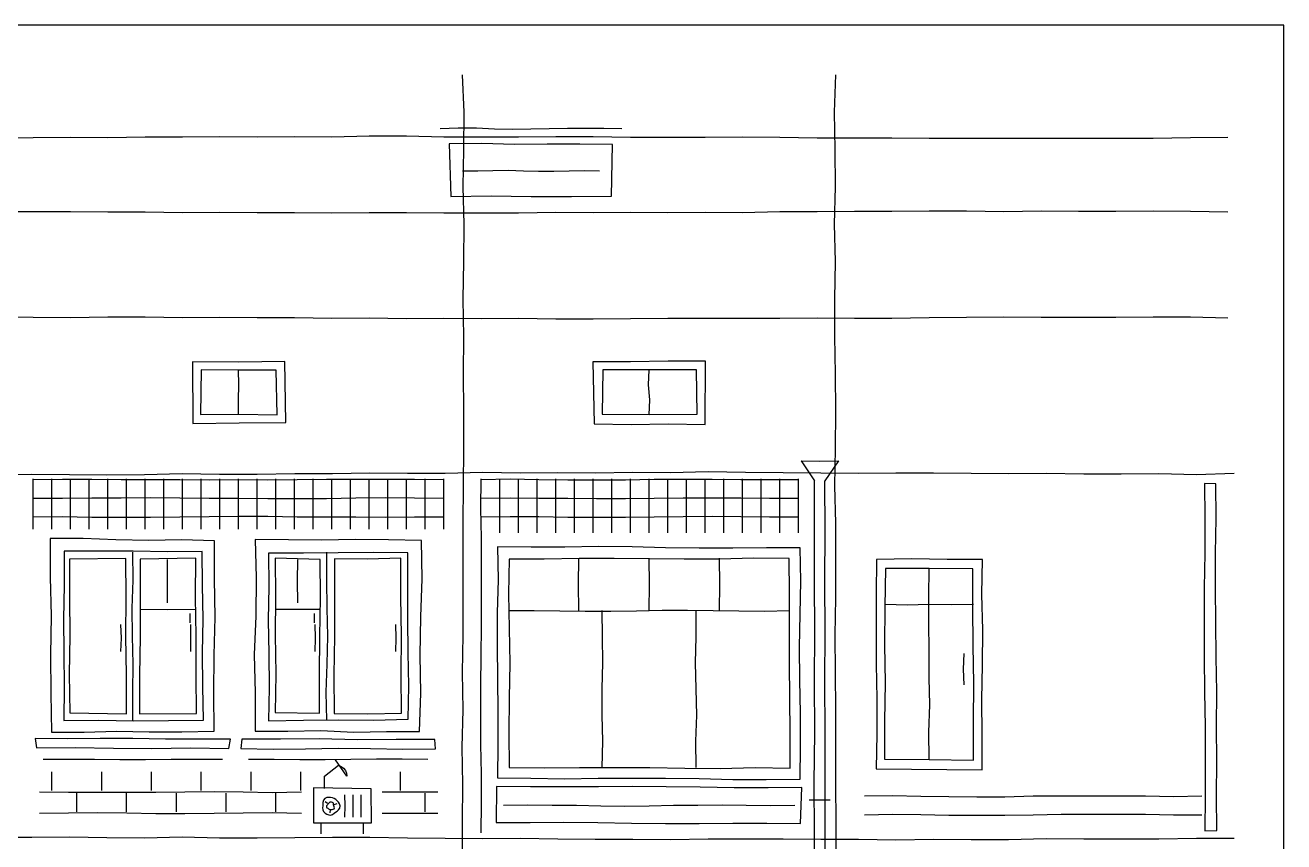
# Model space of a CAD drawing. Header units: millimetres. Extents: x 0 to 165, y 0 to 320.
# Drawn here: x 63.9 to 165, y 254.4 to 320 of the extents above; entities that cross this region are included whole.
import ezdxf

# ---------------------------------------------------------------- set-up
doc = ezdxf.new("R2010")
doc.units = ezdxf.units.MM
for name, color, linetype, true_color in [('01_KARKAS', 1, 'Continuous', 0xd62728), ('02_PROYOMY', 5, 'Continuous', 0x1f5fd6), ('03_BALKONY', 3, 'Continuous', 0x2ca02c), ('04_KLADKA', 32, 'Continuous', 0x8c5a2b), ('05_KONDICIONERY', 6, 'Continuous', 0xc512c5), ('06_VODOSTOK', 4, 'Continuous', 0x0f9aa0), ('08_KRYSHA', 8, 'Continuous', 0x444444)]:
    doc.layers.add(name, color=color, linetype=linetype, true_color=true_color)

msp = doc.modelspace()

# ---------------------------------------------------------------- linework, layer by layer
at = {"layer": '01_KARKAS'}
for points in [[(165, 320), (162, 320), (159, 320), (156, 320), (153, 320), (150, 320), (147, 320), (144, 320), (141, 320), (138, 320), (135, 320), (132, 320), (129, 320), (126, 320), (123, 320), (120, 320), (117, 320), (114, 320), (111, 320), (108, 320), (105, 320), (102, 320), (99, 320), (96, 320), (93, 320), (90, 320), (87, 320), (84, 320), (81, 320), (78, 320), (75, 320), (72, 320), (69, 320), (66, 320), (63, 320)], [(165, 253.58), (165, 256.6), (165, 259.62), (165, 262.64), (165, 265.66), (165, 268.68), (165, 271.7), (165, 274.72), (165, 277.74), (165, 280.75), (165, 283.77), (165, 286.79), (165, 289.81), (165, 292.83), (165, 295.85), (165, 298.87), (165, 301.89), (165, 304.91), (165, 307.92), (165, 310.94), (165, 313.96), (165, 316.98), (165, 320)], [(99, 253), (99, 256), (99.01, 259), (98.96, 262), (99.04, 265), (99, 268), (99.05, 271), (99.06, 274), (99.06, 277), (99.06, 280), (99.07, 283), (99.09, 286), (99.09, 289), (99.07, 292), (99.1, 295), (99.04, 298), (99.09, 301), (99.12, 304), (99.05, 307), (99.11, 310), (99.13, 313), (99, 316)], [(129.03, 253), (129.02, 256), (129.01, 259), (128.99, 262), (129.01, 265), (128.97, 268), (128.95, 271), (129.01, 274), (129, 277), (129.01, 280), (128.93, 283), (128.98, 286), (128.99, 289), (128.96, 292), (128.91, 295), (128.93, 298), (128.96, 301), (128.89, 304), (128.96, 307), (128.95, 310), (128.9, 313), (129, 316)], [(61.37, 283.89), (64.38, 283.92), (67.4, 283.89), (70.42, 283.87), (73.44, 283.9), (76.46, 283.97), (79.48, 283.92), (82.5, 283.94), (85.52, 283.97), (88.54, 283.99), (91.56, 284.03), (94.58, 284.01), (97.6, 284.01), (100.62, 284.08), (103.63, 284.04), (106.65, 284.05), (109.67, 284.04), (112.69, 284.08), (115.71, 284.05), (118.73, 284.13), (121.75, 284.1), (124.77, 284.07), (127.79, 284.04), (130.81, 284.02), (133.83, 284.04), (136.85, 284.03), (139.87, 284), (142.88, 283.99), (145.9, 284.02), (148.92, 283.96), (151.94, 283.96), (154.96, 283.97), (157.98, 283.9), (161, 284)], [(61.37, 254.77), (64.38, 254.75), (67.4, 254.78), (70.42, 254.74), (73.44, 254.72), (76.46, 254.8), (79.48, 254.72), (82.5, 254.7), (85.52, 254.74), (88.54, 254.77), (91.56, 254.77), (94.58, 254.71), (97.6, 254.67), (100.62, 254.65), (103.63, 254.69), (106.65, 254.64), (109.67, 254.6), (112.69, 254.61), (115.71, 254.58), (118.73, 254.63), (121.75, 254.63), (124.77, 254.62), (127.79, 254.59), (130.81, 254.6), (133.83, 254.56), (136.85, 254.6), (139.87, 254.57), (142.88, 254.57), (145.9, 254.65), (148.92, 254.62), (151.94, 254.64), (154.96, 254.64), (157.98, 254.67), (161, 254.67)]]:
    msp.add_lwpolyline(points, dxfattribs=at)
at = {"layer": '02_PROYOMY'}
for points in [[(79.07, 278.57), (76.42, 278.64), (73.78, 278.61), (71.14, 278.64), (68.5, 278.75), (65.85, 278.77)], [(65.85, 278.77), (65.86, 275.66), (65.93, 272.54), (65.89, 269.42), (65.9, 266.3), (65.96, 263.19)], [(79.04, 263.27), (79.02, 266.33), (79.04, 269.39), (79.12, 272.45), (79.06, 275.51), (79.07, 278.57)], [(82.34, 278.67), (82.41, 275.59), (82.38, 272.51), (82.26, 269.43), (82.33, 266.35), (82.33, 263.27)], [(95.71, 278.6), (93.04, 278.64), (90.36, 278.67), (87.69, 278.62), (85.02, 278.64), (82.34, 278.67)], [(95.55, 263.26), (95.65, 266.32), (95.58, 269.39), (95.64, 272.46), (95.75, 275.53), (95.71, 278.6)], [(66.98, 277.73), (66.99, 275.01), (66.94, 272.29), (66.95, 269.57), (66.98, 266.85), (66.96, 264.13)], [(78.08, 277.72), (75.3, 277.68), (72.53, 277.74), (69.75, 277.73), (66.98, 277.73)], [(72.5, 264.17), (72.51, 266.42), (72.53, 268.67), (72.47, 270.92), (72.45, 273.17), (72.54, 275.42), (72.5, 277.67)], [(77.56, 277.17), (73.1, 277.09)], [(77.61, 264.7), (77.6, 267.81), (77.58, 270.93), (77.55, 274.05), (77.56, 277.17)], [(78.17, 264.15), (78.13, 266.87), (78.09, 269.58), (78.15, 272.29), (78.09, 275.01), (78.08, 277.72)], [(83.41, 277.59), (83.42, 274.89), (83.39, 272.19), (83.43, 269.49), (83.45, 266.8), (83.41, 264.1)], [(94.61, 277.61), (91.81, 277.62), (89.01, 277.6), (86.21, 277.58), (83.41, 277.59)], [(83.95, 277.18), (83.97, 274.08), (83.94, 270.98), (83.99, 267.88), (83.95, 264.78)], [(87.57, 277.06), (83.95, 277.18)], [(88.1, 264.17), (88.04, 266.42), (88.11, 268.67), (88.17, 270.92), (88.13, 273.17), (88.08, 275.42), (88.1, 277.67)], [(94.04, 277.17), (91.37, 277.11), (88.7, 277.12)], [(94.1, 264.72), (94.07, 267.83), (94.1, 270.94), (94.03, 274.06), (94.04, 277.17)], [(94.63, 264.24), (94.67, 266.91), (94.64, 269.59), (94.6, 272.26), (94.6, 274.94), (94.61, 277.61)], [(67.4, 277.1), (67.42, 274.01), (67.43, 270.93), (67.39, 267.85), (67.43, 264.76)], [(71.94, 277.14), (67.4, 277.1)], [(71.99, 264.68), (72, 267.79), (71.93, 270.91), (71.97, 274.02), (71.94, 277.14)], [(73.1, 277.09), (73.09, 273.98), (73.08, 270.87), (73.04, 267.77), (73.04, 264.66)], [(75.3, 273.58), (75.3, 275.32), (75.3, 277.07)], [(85.75, 273.58), (85.73, 275.32), (85.75, 277.07)], [(87.5, 264.72), (87.5, 267.81), (87.54, 270.89), (87.58, 273.98), (87.57, 277.06)], [(88.7, 277.12), (88.7, 274.01), (88.7, 270.91), (88.66, 267.81), (88.69, 264.7)], [(73.1, 273.08), (75.3, 273.06), (77.5, 273.08)], [(77.1, 271.98), (77.1, 272.73)], [(84, 273.08), (85.75, 273.08), (87.5, 273.08)], [(87.1, 271.98), (87.1, 272.73)], [(71.55, 269.68), (71.58, 270.76), (71.55, 271.85)], [(77.15, 269.68), (77.16, 270.76), (77.15, 271.85)], [(87.15, 269.68), (87.17, 270.76), (87.15, 271.85)], [(93.65, 269.68), (93.66, 270.76), (93.65, 271.85)], [(66.96, 264.13), (69.76, 264.17), (72.56, 264.12), (75.37, 264.14), (78.17, 264.15)], [(67.43, 264.76), (71.99, 264.68)], [(73.04, 264.66), (77.61, 264.7)], [(83.41, 264.1), (86.22, 264.15), (89.02, 264.2), (91.83, 264.15), (94.63, 264.24)], [(83.95, 264.78), (87.5, 264.72)], [(88.69, 264.7), (91.39, 264.68), (94.1, 264.72)], [(65.96, 263.19), (68.58, 263.21), (71.19, 263.28), (73.81, 263.23), (76.43, 263.23), (79.04, 263.27)], [(82.33, 263.27), (84.97, 263.29), (87.62, 263.32), (90.26, 263.19), (92.9, 263.25), (95.55, 263.26)], [(80.36, 262.64), (77.74, 262.63), (75.12, 262.63), (72.5, 262.68), (69.88, 262.7), (67.26, 262.67), (64.64, 262.69)], [(64.64, 262.69), (64.76, 261.94)], [(80.23, 261.88), (80.36, 262.64)], [(81.27, 262.63), (81.17, 261.88)], [(96.76, 262.62), (93.66, 262.6), (90.56, 262.59), (87.47, 262.67), (84.37, 262.63), (81.27, 262.63)], [(96.82, 261.86), (96.76, 262.62)], [(64.76, 261.94), (67.86, 261.96), (70.95, 261.91), (74.04, 261.88), (77.14, 261.93), (80.23, 261.88)], [(65.3, 261.02), (67.36, 261.03), (69.41, 261.04), (71.47, 261), (73.53, 260.99), (75.59, 261.02), (77.64, 261.04), (79.7, 261.02)], [(81.17, 261.88), (83.78, 261.83), (86.39, 261.87), (89, 261.91), (91.6, 261.88), (94.21, 261.83), (96.82, 261.86)], [(81.8, 261.02), (83.86, 261.04), (85.91, 261), (87.97, 260.99), (90.03, 261.02), (92.09, 261.06), (94.14, 261.05), (96.2, 261.02)]]:
    msp.add_lwpolyline(points, dxfattribs=at)
at = {"layer": '03_BALKONY'}
for points in [[(158.62, 283.18), (158.65, 280.39), (158.65, 277.59), (158.61, 274.8), (158.59, 272.01), (158.59, 269.22), (158.62, 266.43), (158.68, 263.63), (158.68, 260.84), (158.67, 258.05), (158.66, 255.26)], [(159.53, 283.15), (158.62, 283.18)], [(159.61, 255.3), (159.59, 258.09), (159.61, 260.87), (159.6, 263.66), (159.61, 266.44), (159.57, 269.23), (159.53, 272.01), (159.51, 274.8), (159.51, 277.58), (159.57, 280.37), (159.53, 283.15)], [(101.81, 278.09), (101.85, 275.44), (101.78, 272.79), (101.77, 270.13), (101.81, 267.48), (101.84, 264.83), (101.83, 262.18), (101.8, 259.53)], [(126.12, 278), (123.42, 278.02), (120.72, 277.98), (118.02, 277.97), (115.32, 278.01), (112.62, 278.1), (109.92, 278.11), (107.21, 278.07), (104.51, 278.06), (101.81, 278.09)], [(125.24, 277.15), (122.42, 277.17), (119.61, 277.11), (116.8, 277.1), (113.99, 277.13), (111.18, 277.14), (108.36, 277.15), (105.55, 277.1), (102.74, 277.11)], [(108.35, 272.97), (108.32, 275.07), (108.35, 277.17)], [(114, 272.97), (114.03, 275.07), (114, 277.17)], [(119.65, 272.97), (119.68, 275.07), (119.65, 277.17)], [(126.12, 259.42), (126.16, 262.07), (126.15, 264.72), (126.11, 267.38), (126.08, 270.03), (126.13, 272.69), (126.19, 275.34), (126.12, 278)], [(102.74, 277.11), (102.7, 274.31), (102.74, 271.52), (102.79, 268.73), (102.74, 265.94), (102.72, 263.14), (102.75, 260.35)], [(125.34, 260.31), (125.34, 263.12), (125.29, 265.92), (125.27, 268.73), (125.28, 271.54), (125.28, 274.34), (125.24, 277.15)], [(132.26, 277.08), (132.25, 274.28), (132.23, 271.48), (132.25, 268.67), (132.3, 265.87), (132.29, 263.07), (132.24, 260.26)], [(140.78, 277.07), (137.94, 277.07), (135.1, 277.13), (132.26, 277.08)], [(132.99, 276.34), (132.94, 273.28), (132.92, 270.21), (132.97, 267.15), (132.92, 264.09), (132.91, 261.03)], [(140, 276.31), (136.5, 276.35), (132.99, 276.34)], [(136.5, 261.02), (136.48, 263.2), (136.54, 265.39), (136.51, 267.57), (136.5, 269.76), (136.48, 271.95), (136.48, 274.13), (136.5, 276.32)], [(140.07, 260.96), (140.05, 264.03), (140.08, 267.1), (140.04, 270.17), (140, 273.24), (140, 276.31)], [(140.76, 260.17), (140.75, 262.99), (140.74, 265.8), (140.79, 268.62), (140.8, 271.43), (140.72, 274.25), (140.78, 277.07)], [(132.95, 273.47), (134.72, 273.43), (136.5, 273.49), (138.27, 273.46), (140.05, 273.47)], [(102.7, 272.97), (104.75, 272.98), (106.81, 272.95), (108.86, 272.92), (110.92, 272.92), (112.97, 272.96), (115.03, 273.01), (117.08, 272.99), (119.14, 272.98), (121.19, 272.95), (123.25, 272.93), (125.3, 272.97)], [(110.23, 260.37), (110.27, 262.47), (110.21, 264.57), (110.21, 266.67), (110.27, 268.77), (110.24, 270.87), (110.23, 272.97)], [(117.77, 260.37), (117.76, 262.47), (117.83, 264.57), (117.78, 266.67), (117.71, 268.77), (117.77, 270.87), (117.77, 272.97)], [(139.3, 266.99), (139.27, 268.25), (139.3, 269.51)], [(132.91, 261.03), (136.49, 261.01), (140.07, 260.96)], [(102.75, 260.35), (105.58, 260.34), (108.4, 260.35), (111.22, 260.36), (114.05, 260.35), (116.87, 260.3), (119.69, 260.29), (122.51, 260.35), (125.34, 260.31)], [(132.24, 260.26), (135.08, 260.23), (137.92, 260.2), (140.76, 260.17)], [(101.8, 259.53), (104.5, 259.51), (107.2, 259.44), (109.9, 259.49), (112.6, 259.49), (115.31, 259.51), (118.01, 259.48), (120.71, 259.4), (123.41, 259.4), (126.12, 259.42)], [(101.74, 258.84), (101.71, 255.94)], [(126.27, 258.74), (123.55, 258.73), (120.82, 258.73), (118.09, 258.77), (115.37, 258.81), (112.64, 258.84), (109.92, 258.8), (107.19, 258.8), (104.46, 258.81), (101.74, 258.84)], [(126.17, 255.85), (126.27, 258.74)], [(131.3, 258.07), (133.56, 258.12), (135.82, 258.05), (138.08, 258.02), (140.33, 258), (142.59, 258.01), (144.85, 258.07), (147.11, 258.09), (149.37, 258.09), (151.62, 258.09), (153.88, 258.09), (156.14, 258.04), (158.4, 258.07)], [(102.3, 257.32), (104.25, 257.35), (106.2, 257.33), (108.15, 257.32), (110.1, 257.29), (112.05, 257.26), (114, 257.29), (115.95, 257.34), (117.9, 257.33), (119.85, 257.36), (121.8, 257.34), (123.75, 257.31), (125.7, 257.32)], [(101.71, 255.94), (104.43, 255.94), (107.15, 255.96), (109.86, 255.93), (112.58, 255.9), (115.3, 255.87), (118.01, 255.85), (120.73, 255.89), (123.45, 255.9), (126.17, 255.85)], [(131.3, 256.57), (133.56, 256.6), (135.82, 256.59), (138.08, 256.53), (140.33, 256.54), (142.59, 256.53), (144.85, 256.55), (147.11, 256.61), (149.37, 256.6), (151.62, 256.62), (153.88, 256.6), (156.14, 256.56), (158.4, 256.57)], [(158.66, 255.26), (159.61, 255.3)]]:
    msp.add_lwpolyline(points, dxfattribs=at)
at = {"layer": '04_KLADKA'}
for points in [[(64.5, 279.52), (64.5, 283.55)], [(64.5, 283.5), (66.86, 283.52), (69.21, 283.53), (71.57, 283.51), (73.93, 283.51), (76.29, 283.49), (78.64, 283.48), (81, 283.49), (83.36, 283.47), (85.71, 283.5), (88.07, 283.53), (90.43, 283.52), (92.79, 283.52), (95.14, 283.52), (97.5, 283.5)], [(66, 279.52), (66, 283.55)], [(67.5, 279.52), (67.5, 283.55)], [(69, 279.52), (69, 283.55)], [(70.5, 279.52), (70.5, 283.55)], [(72, 279.52), (72, 283.55)], [(73.5, 279.52), (73.5, 283.55)], [(75, 279.52), (75, 283.55)], [(76.5, 279.52), (76.5, 283.55)], [(78, 279.52), (78, 283.55)], [(79.5, 279.52), (79.5, 283.55)], [(81, 279.52), (81, 283.55)], [(82.5, 279.52), (82.5, 283.55)], [(84, 279.52), (84, 283.55)], [(85.5, 279.52), (85.5, 283.55)], [(87, 279.52), (87, 283.55)], [(88.5, 279.52), (88.5, 283.55)], [(90, 279.52), (90, 283.55)], [(91.5, 279.52), (91.5, 283.55)], [(93, 279.52), (93, 283.55)], [(94.5, 279.52), (94.5, 283.55)], [(96, 279.52), (96, 283.55)], [(97.5, 279.52), (97.5, 283.55)], [(100.5, 255.12), (100.53, 257.49), (100.52, 259.86), (100.48, 262.22), (100.47, 264.59), (100.46, 266.96), (100.49, 269.33), (100.52, 271.7), (100.53, 274.07), (100.53, 276.44), (100.52, 278.81), (100.47, 281.18), (100.5, 283.55)], [(100.5, 283.5), (102.82, 283.54), (105.14, 283.49), (107.45, 283.46), (109.77, 283.46), (112.09, 283.48), (114.41, 283.52), (116.73, 283.52), (119.05, 283.53), (121.36, 283.5), (123.68, 283.5), (126, 283.5)], [(102, 279.22), (102, 283.55)], [(103.5, 279.22), (103.5, 283.55)], [(105, 279.22), (105, 283.55)], [(106.5, 279.22), (106.5, 283.55)], [(108, 279.22), (108, 283.55)], [(109.5, 279.22), (109.5, 283.55)], [(111, 279.22), (111, 283.55)], [(112.5, 279.22), (112.5, 283.55)], [(114, 279.22), (114, 283.55)], [(115.5, 279.22), (115.5, 283.55)], [(117, 279.22), (117, 283.55)], [(118.5, 279.22), (118.5, 283.55)], [(120, 279.22), (120, 283.55)], [(121.5, 279.22), (121.5, 283.55)], [(123, 279.22), (123, 283.55)], [(124.5, 279.22), (124.5, 283.55)], [(126, 279.22), (126, 283.55)], [(64.5, 282), (66.86, 282), (69.21, 282.02), (71.57, 282.03), (73.93, 282.04), (76.29, 282.03), (78.64, 282), (81, 281.99), (83.36, 281.97), (85.71, 281.97), (88.07, 281.98), (90.43, 282.02), (92.79, 282.04), (95.14, 282.02), (97.5, 282)], [(100.5, 282), (102.82, 282.03), (105.14, 282), (107.45, 281.99), (109.77, 281.97), (112.09, 281.98), (114.41, 282), (116.73, 282.02), (119.05, 282.03), (121.36, 282.03), (123.68, 282), (126, 282)], [(64.5, 280.5), (66.86, 280.52), (69.21, 280.48), (71.57, 280.46), (73.93, 280.46), (76.29, 280.49), (78.64, 280.52), (81, 280.54), (83.36, 280.54), (85.71, 280.51), (88.07, 280.5), (90.43, 280.49), (92.79, 280.47), (95.14, 280.49), (97.5, 280.5)], [(100.5, 280.5), (102.82, 280.52), (105.14, 280.52), (107.45, 280.48), (109.77, 280.47), (112.09, 280.47), (114.41, 280.5), (116.73, 280.52), (119.05, 280.54), (121.36, 280.52), (123.68, 280.51), (126, 280.5)], [(66, 258.5), (66, 260)], [(70, 258.5), (70, 260)], [(74, 258.5), (74, 260)], [(78, 258.5), (78, 260)], [(82, 258.5), (82, 260)], [(86, 258.5), (86, 260)], [(94, 258.5), (94, 260)], [(65, 258.4), (67.34, 258.39), (69.68, 258.38), (72.02, 258.38), (74.36, 258.39), (76.69, 258.41), (79.03, 258.42), (81.37, 258.4), (83.71, 258.36), (86.05, 258.4)], [(68, 256.8), (68, 258.3)], [(72, 256.8), (72, 258.3)], [(76, 256.8), (76, 258.3)], [(80, 256.8), (80, 258.3)], [(84, 256.8), (84, 258.3)], [(92.55, 258.4), (94.78, 258.41), (97, 258.4)], [(96, 256.8), (96, 258.3)], [(65, 256.7), (67.34, 256.72), (69.68, 256.75), (72.02, 256.71), (74.36, 256.67), (76.69, 256.66), (79.03, 256.7), (81.37, 256.73), (83.71, 256.75), (86.05, 256.7)], [(92.55, 256.7), (94.78, 256.69), (97, 256.7)]]:
    msp.add_lwpolyline(points, dxfattribs=at)
at = {"layer": '05_KONDICIONERY'}
for points in [[(87.9, 259.67), (89.03, 260.54)], [(89.7, 259.67), (88.8, 260.97)], [(89.03, 260.54), (89.25, 260.45)], [(89.25, 260.45), (89.44, 260.3)], [(89.44, 260.3), (89.58, 260.12)], [(89.58, 260.12), (89.67, 259.9)], [(87.9, 258.67), (87.9, 259.67)], [(89.67, 259.9), (89.7, 259.67)], [(91.65, 258.65), (87.01, 258.72)], [(87.01, 258.72), (87.01, 255.91)], [(89.55, 256.37), (89.56, 257.27), (89.55, 258.17)], [(90.2, 256.37), (90.21, 257.27), (90.2, 258.17)], [(90.85, 256.37), (90.86, 257.27), (90.85, 258.17)], [(91.67, 255.91), (91.65, 258.65)], [(88.14, 257.46), (87.96, 257.6)], [(88.36, 256.95), (88.33, 256.72)], [(88.69, 257.39), (88.91, 257.48)], [(87.01, 255.91), (91.67, 255.91)], [(87.6, 255.87), (87.6, 255.02)], [(91, 255.87), (91, 255.02)]]:
    msp.add_lwpolyline(points, dxfattribs=at)
for points in [[(89.16, 257.27), (89.11, 257.43), (89.02, 257.57), (88.93, 257.69), (88.82, 257.8), (88.69, 257.88), (88.55, 257.92), (88.4, 257.94), (88.24, 257.96), (88.08, 257.94), (87.92, 257.86), (87.82, 257.73), (87.78, 257.56), (87.77, 257.41), (87.76, 257.27), (87.74, 257.12), (87.76, 256.96), (87.83, 256.82), (87.95, 256.7), (88.09, 256.62), (88.24, 256.56), (88.4, 256.54), (88.55, 256.59), (88.68, 256.68), (88.8, 256.77), (88.92, 256.85), (89.04, 256.96), (89.14, 257.1), (89.16, 257.27)], [(88.66, 257.27), (88.64, 257.32), (88.64, 257.38), (88.64, 257.46), (88.6, 257.52), (88.54, 257.56), (88.47, 257.58), (88.4, 257.58), (88.33, 257.57), (88.27, 257.53), (88.23, 257.48), (88.2, 257.43), (88.16, 257.38), (88.11, 257.33), (88.06, 257.27), (88.06, 257.19), (88.1, 257.12), (88.17, 257.08), (88.23, 257.05), (88.28, 257.02), (88.34, 256.99), (88.4, 256.98), (88.47, 256.98), (88.53, 256.99), (88.6, 257.01), (88.67, 257.05), (88.7, 257.12), (88.69, 257.2), (88.66, 257.27)]]:
    msp.add_lwpolyline(points, close=True, dxfattribs=at)
at = {"layer": '06_VODOSTOK'}
for points in [[(126.2, 285), (127.28, 283.4)], [(126.2, 285), (127.7, 284.98), (129.2, 285)], [(129.2, 285), (128.12, 283.4)], [(127.28, 251.06), (127.27, 255.1), (127.25, 259.14), (127.31, 263.18), (127.27, 267.23), (127.32, 271.27), (127.29, 275.31), (127.29, 279.36), (127.28, 283.4)], [(128.16, 251.06), (128.15, 255.1), (128.14, 259.14), (128.14, 263.18), (128.12, 267.23), (128.13, 271.27), (128.11, 275.31), (128.14, 279.36), (128.12, 283.4)], [(126.85, 257.77), (128.55, 257.77)]]:
    msp.add_lwpolyline(points, dxfattribs=at)
at = {"layer": '08_KRYSHA'}
for points in [[(97.2, 311.7), (98.66, 311.76), (100.12, 311.74), (101.58, 311.67), (103.04, 311.65), (104.5, 311.66), (105.96, 311.71), (107.42, 311.73), (108.88, 311.73), (110.34, 311.72), (111.8, 311.7)], [(61.5, 310.94), (64.5, 310.98), (67.5, 311.01), (70.5, 310.98), (73.5, 311.03), (76.5, 311.03), (79.5, 311.05), (82.5, 311.03), (85.5, 311.06), (88.5, 311.04), (91.5, 311.1), (94.5, 311.1), (97.5, 311.04), (100.5, 311.03), (103.5, 311.03), (106.5, 311.05), (109.5, 311.05), (112.5, 311.01), (115.5, 311.01), (118.5, 311.01), (121.5, 311.02), (124.5, 311), (127.5, 310.96), (130.5, 310.94), (133.5, 310.95), (136.5, 310.91), (139.5, 310.92), (142.5, 310.93), (145.5, 310.92), (148.5, 310.92), (151.5, 310.91), (154.5, 310.92), (157.5, 310.98), (160.5, 311)], [(111.06, 310.42), (108.43, 310.45), (105.81, 310.43), (103.18, 310.42), (100.56, 310.5), (97.93, 310.48)], [(97.93, 310.48), (98.07, 306.23)], [(110.97, 306.25), (111.06, 310.42)], [(99, 308.3), (100.22, 308.3), (101.44, 308.32), (102.67, 308.34), (103.89, 308.29), (105.11, 308.28), (106.33, 308.28), (107.56, 308.29), (108.78, 308.32), (110, 308.3)], [(98.07, 306.23), (101.29, 306.28), (104.52, 306.24), (107.75, 306.23), (110.97, 306.25)], [(61.5, 305.02), (64.5, 305.02), (67.5, 305.03), (70.5, 305), (73.5, 305), (76.5, 304.96), (79.5, 304.99), (82.5, 304.94), (85.5, 304.94), (88.5, 304.93), (91.5, 304.96), (94.5, 304.94), (97.5, 304.91), (100.5, 304.92), (103.5, 304.93), (106.5, 304.98), (109.5, 304.96), (112.5, 304.99), (115.5, 304.96), (118.5, 304.99), (121.5, 304.96), (124.5, 305.04), (127.5, 305.04), (130.5, 305.06), (133.5, 305.05), (136.5, 305.08), (139.5, 305.09), (142.5, 305.03), (145.5, 305.08), (148.5, 305.06), (151.5, 305.05), (154.5, 305.08), (157.5, 305.07), (160.5, 305)], [(61.5, 296.59), (64.5, 296.55), (67.5, 296.52), (70.5, 296.56), (73.5, 296.57), (76.5, 296.52), (79.5, 296.53), (82.5, 296.51), (85.5, 296.51), (88.5, 296.45), (91.5, 296.5), (94.5, 296.44), (97.5, 296.46), (100.5, 296.44), (103.5, 296.47), (106.5, 296.4), (109.5, 296.41), (112.5, 296.44), (115.5, 296.47), (118.5, 296.46), (121.5, 296.46), (124.5, 296.45), (127.5, 296.49), (130.5, 296.47), (133.5, 296.47), (136.5, 296.52), (139.5, 296.55), (142.5, 296.56), (145.5, 296.55), (148.5, 296.54), (151.5, 296.53), (154.5, 296.57), (157.5, 296.56), (160.5, 296.5)], [(84.73, 292.99), (81.02, 292.93), (77.31, 292.96)], [(77.31, 292.96), (77.33, 288)], [(84.79, 288.07), (84.73, 292.99)], [(118.52, 293), (115.51, 293.01), (112.49, 292.94), (109.47, 292.96)], [(109.47, 292.96), (109.58, 287.96)], [(118.5, 287.93), (118.52, 293)], [(77.99, 292.31), (77.93, 288.72)], [(84.03, 292.29), (81.01, 292.27), (77.99, 292.31)], [(81, 288.7), (81, 289.9), (81.02, 291.1), (81, 292.3)], [(84.11, 288.7), (84.03, 292.29)], [(110.26, 292.3), (110.21, 288.76)], [(117.8, 292.31), (114.03, 292.31), (110.26, 292.3)], [(114, 288.7), (114.04, 289.9), (113.95, 291.1), (114, 292.3)], [(117.86, 288.75), (117.8, 292.31)], [(77.93, 288.72), (81.02, 288.75), (84.11, 288.7)], [(110.21, 288.76), (114.03, 288.73), (117.86, 288.75)], [(77.33, 288), (81.06, 288.06), (84.79, 288.07)], [(109.58, 287.96), (112.55, 287.92), (115.53, 287.98), (118.5, 287.93)]]:
    msp.add_lwpolyline(points, dxfattribs=at)

doc.saveas('drawing.dxf')
